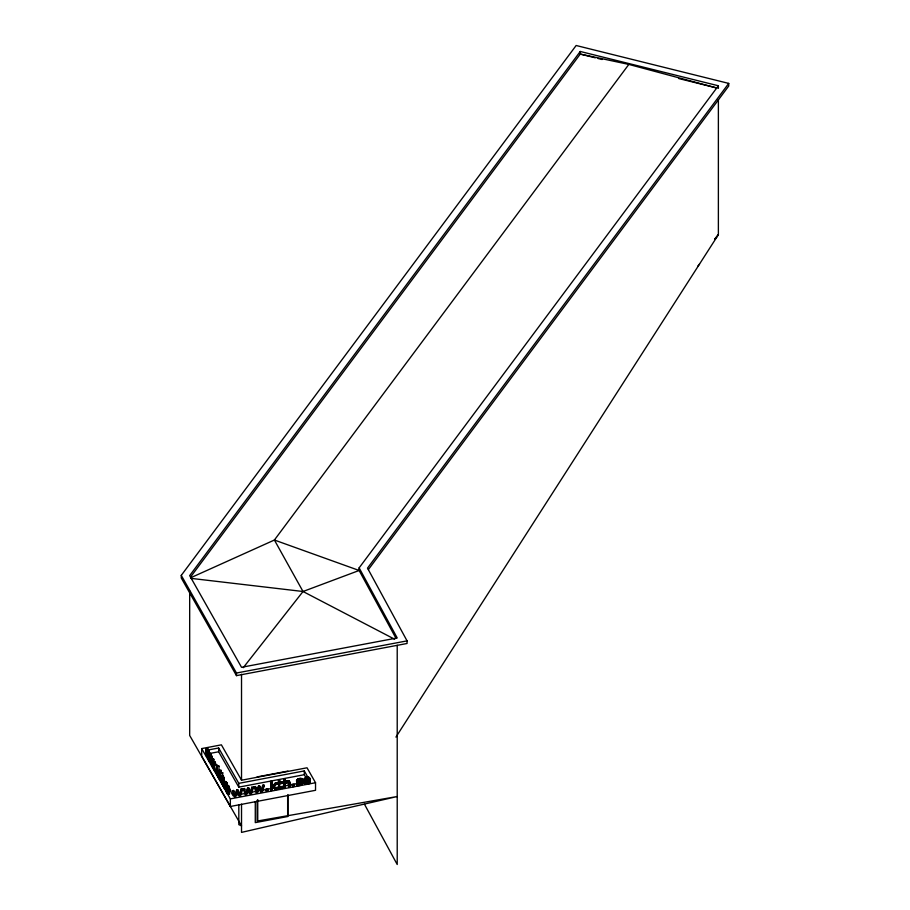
<?xml version="1.0" encoding="UTF-8"?>
<svg xmlns="http://www.w3.org/2000/svg" width="910" height="910" viewBox="0 0 910 910"><rect width="100%" height="100%" fill="white"/><g stroke="black" fill="none" stroke-linecap="round" stroke-linejoin="round"><path stroke-width="1.36" d="M226.112 786.866L228.717 786.001L229.638 788.799L227.819 789.072C226.351 781.724 224.611 792.428 227.75 794.066L229.57 793.793C228.99 792.667 225.259 792.405 226.351 788.799L227.875 791.541L226.704 787.07L227.557 790.13L227.545 789.345M226.726 791.677L229.695 791.268L229.638 788.799M266.073 790.744L266.084 789.186L267.642 788.902L267.995 791.177M266.437 791.45L266.084 789.186M267.62 790.46L267.642 788.902M270.6 781.451L270.896 790.654L270.6 781.451L271.828 781.235L272.192 781.94L272.113 790.426M271.749 789.721L271.772 787.685L272.135 788.401L272.932 787.616L275.832 789.766M271.783 786.672L275.343 782.987L276.879 782.714L277.243 783.43L275.707 783.703L272.147 787.389L271.828 781.235M277.618 782.577L278.813 783.146L278.449 782.429L277.607 783.442L278.801 784.01M277.971 784.158L277.982 783.294M278.972 788.037L278.437 783.806M278.437 783.294L278.46 780.678L279.688 780.462L280.052 781.178C279.006 788.242 279.836 787.241 282.51 788.515M278.437 787.048L279.336 788.754L278.46 780.678M282.145 787.798L282.145 786.877L282.521 787.594M282.555 783.339L282.555 782.475L280.03 782.93L279.666 782.213L282.191 781.758L282.555 783.339L280.03 783.783L279.666 783.078M283.624 787.594L283.692 779.096L284.921 778.88L285.205 788.083L283.988 788.299L283.692 779.096M284.841 787.366L284.887 782.816L285.933 782.099L286.297 782.816L285.251 783.533L284.887 782.816M286.297 782.816L288.606 782.645L288.845 787.423L290.062 787.207C292.224 783.226 288.424 779.153 285.251 782.668L284.921 778.88M288.481 786.718L288.243 781.929L288.823 783.18M292.497 785.99L292.508 784.443L294.066 784.158L294.419 786.422L292.861 786.706L292.508 784.443M300.072 785.523L296.785 785.637L296.796 784.488C297.092 784.602 305.419 782.475 297.422 782.111L297.786 782.816C303.144 781.804 300.459 786.342 296.796 784.488M300.744 783.294L301.642 784.738L302.427 783.635L302.029 782.236C294.248 781.656 300.687 779.847 301.858 779.631L301.87 778.539C299.549 777.697 294.726 779.688 297.251 782.554L297.786 782.816M302.222 780.348L301.87 778.539M309.798 782.52C310.23 779.87 305.965 784.625 304.804 781.827C304.054 785.853 310.901 780.735 310.162 783.226L308.24 784.056M303.61 782.327L305.282 784.158C298.787 781.064 309.696 772.761 309.969 779.927L310.333 780.632L304.975 781.599L304.611 780.882M310.333 780.632C310.765 775.104 301.642 778.767 303.974 783.044M222.04 784.192L222.04 778.13L220.834 776.219L223.007 775.923L223.86 777.857L223.86 783.919L222.04 784.192L221.71 778.221L220.8 777.106M219.23 777.333L219.071 770.474C216.989 772.237 220.675 784.5 219.23 777.333L221.062 777.06M215.374 770.554L215.772 772.931L215.374 770.554L217.206 770.281M216.864 765.81L216.944 775.036L216.864 765.81L219.037 766.152L218.866 771.669M220.811 772.84L220.902 770.201L218.138 770.668L217.035 771.953M222.484 781.44L220.652 781.713L220.584 772.419M221.164 773.466L220.902 770.201M222.62 776.821L222.745 772.84L220.584 772.488L220.652 781.713M224.702 783.772L222.882 784.045L223.268 786.411L226.977 785.899L227.193 786.513M223.268 786.411L222.882 784.045M223.507 783.294L223.371 777.402M225.088 786.138L225.145 784.557M225.657 784.511C226.556 788.196 222.609 778.016 225.362 786.786C226.829 791.086 223.314 789.345 223.985 786.081C226.886 794.259 222.222 776.947 225.657 784.511L227.477 784.238L226.806 782.532L224.349 782.259M224.963 785.694L227.443 785.353L227.477 784.238M227.75 794.066L227.636 792.928M208.356 753.07L210.529 753.423L208.356 753.07L207.844 757.211L207.184 750.966L209.004 750.682L209.448 753.491M211.45 758.633L213.623 758.986L211.45 758.633L210.938 762.773L210.278 756.529L212.098 756.255L212.542 759.065M214.612 767.289L212.792 767.562L213.463 763.752L213.839 769.462L215.988 769.769L216.716 764.559L214.544 764.207L214.043 768.336L213.372 762.091L215.192 761.818L215.636 764.628M297.251 782.554L296.899 781.246L298.025 779.87L302.234 779.256M301.278 784.033L302.063 782.918L301.665 781.531L298.014 781.064L298.378 781.77M209.8 758.633L207.969 758.906L208.708 753.696M212.894 764.195L211.075 764.468L211.802 759.27M214.168 770.042L214.544 764.207M207.184 750.966L206.513 754.811L205.922 748.702L207.753 748.429L208.231 751.808M210.278 756.529L209.618 760.385L209.027 754.265L210.847 753.992L211.211 754.652L209.38 754.925M211.655 758.826L212.098 756.255M213.372 762.091L212.713 765.947L212.121 759.839L213.941 759.566L214.305 760.214L212.485 760.487M206.593 756.426L207.275 752.615L207.969 758.906M240.866 789.186L239.921 794.839L240.866 789.186L242.094 788.959L242.458 789.675L240.513 796.102M251.774 787.218L250.83 792.883L251.774 787.218L253.003 787.002L253.367 787.707L251.422 794.146M262.683 785.262L261.75 790.915L262.683 785.262L263.911 785.046L264.275 785.751L262.33 792.189M304.975 780.814L304.827 779.404L304.975 780.814L309.15 780.063L308.513 778.391L309.15 780.063M240.536 794.111L242.094 788.959M262.353 790.187L263.911 785.046M236.725 789.926L235.235 795.681L236.725 789.926L237.737 789.743L238.101 790.449L237.089 790.631M247.634 787.969L246.144 793.725L247.634 787.969L248.646 787.787L250.83 792.883M258.554 786.001L257.064 791.757L258.554 786.001L259.555 785.819L261.75 790.915M235.292 796.261L237.18 791.234M235.656 796.978L237.555 791.95L239.375 796.307M246.564 795.021L248.464 789.982L250.284 794.35M257.109 792.348L258.531 788.572M257.473 793.054L259.373 788.026L261.204 792.394L260.84 791.677M395.93 737.089L718.377 234.689L718.377 99.747M305.191 780.109L307.216 778.721L309.025 779.369M728.728 83.401L367.515 568.124L407.054 640.879L407.054 643.484L236.475 675.63L181.272 577.986L181.272 575.382L576.144 45.5L728.728 83.401L728.728 86.006L368.368 569.592M580.261 51.472L189.678 575.609L241.525 667.292L397.215 637.956L359.132 567.874L718.377 85.779L580.261 51.472L580.261 54.077L190.531 577.065M678.723 78.533L717.012 88.043L628.833 64.417L274.399 540.028L190.963 577.634M243.254 667.69L303.019 591.5L359.132 570.479L359.132 567.874M714.816 239.114L718.377 234.689L714.76 239.057M697.72 266.289L699.517 264.082M217.012 772.965L218.457 777.754L217.524 772.579L218.582 771.452L218.138 770.668M277.448 789.47L273.478 786.138L276.879 782.714M273.842 786.843L277.243 783.43M305.282 778.778L306.386 778.118M284.887 781.952L288.379 780.632L289.949 782.293M279.836 787.07L282.089 786.888M298.719 779.563L299.993 779.335L300.357 780.041M181.272 575.382L236.475 673.025L407.054 640.879M201.701 748.589L221.392 744.846L241.537 780.223L307.034 767.79L315.531 782.725L315.531 790.301L230.344 806.476L201.701 756.164L201.701 748.589L230.344 798.889L230.344 806.476M208.413 749.931L218.65 747.986L238.795 783.351L238.795 787.139L304.293 774.706L308.82 782.657M209.687 753.48L218.65 751.774L238.795 787.139M257.098 776.901L287.935 771.088M238.795 783.351L304.293 770.918L308.171 777.731M238.591 794.714L233.085 795.761L226.772 784.67M241.343 794.191L310.105 781.144M230.344 798.889L315.531 782.725M270.964 782.156L272.192 781.94M284.056 779.813L285.285 779.597M278.824 781.394L280.052 781.178M232.3 790.722L233.574 790.483L233.938 791.199L232.664 791.427L232.3 790.722L234.53 797.183M243.209 788.754L244.483 788.526L244.858 789.243L243.573 789.47L243.209 788.754L245.438 795.215M256.347 793.258L254.118 786.797L255.403 786.57L257.064 791.757M241.23 789.891L242.458 789.675M248.009 788.674L249.01 788.492M252.138 787.935L253.367 787.707M255.767 787.286L254.493 787.514L254.118 786.797M258.918 786.718L259.919 786.536M263.047 785.978L264.275 785.751M301.017 780.075L300.653 779.369L301.858 779.631M304.611 780.097L308.786 779.347M266.448 789.891L268.006 789.618M292.884 785.148L294.43 784.875M206.286 749.351L208.117 749.078M207.469 751.478L209.289 751.205M210.563 757.04L212.383 756.767M213.657 762.614L215.488 762.33M214.896 764.832L216.716 764.559M212.121 759.839L212.462 766.982L214.294 766.709M217.217 766.436L219.037 766.152M219.424 771.1L221.244 770.827M217.524 772.579L219.356 772.306L219.81 774.888M221.187 772.601L219.367 772.874L220.061 775.036L219.344 773.739M220.925 773.113L222.745 772.84M219.253 776.56L221.073 776.287M221.369 776.344L223.189 776.071M221.551 776.617L223.371 776.332M221.71 776.935L223.53 776.662M221.835 777.288L223.667 777.015M219.276 777.936L221.096 777.663M221.949 777.697L223.769 777.413M222.04 778.13L223.86 777.857M222.108 778.607L223.928 778.334M222.154 779.108L223.974 778.823M222.165 779.631L223.985 779.358M222.165 780.177L223.985 779.904M224.622 782.316L226.442 782.043M224.793 782.509L226.613 782.236M224.986 782.805L226.806 782.532M225.168 783.18L226.988 782.907M225.35 783.612L227.17 783.339M224.508 784.409L226.328 784.136M224.611 784.773L226.431 784.5M224.747 785.182L226.579 784.909L226.977 785.899M226.351 786.194L228.512 785.819M226.897 786.274L228.717 786.001M226.215 786.456L228.035 786.183M225.362 786.786L228.933 786.331M227.307 787.002L229.127 786.729M225.509 787.423L227.341 787.139M226.454 787.446L228.274 787.161M227.477 787.457L229.297 787.184M226.374 788.003L228.205 787.73M227.614 787.946L229.434 787.673M227.727 788.492L229.548 788.219M226.374 789.903L229.695 789.402M226.431 790.403L228.262 790.13M227.898 790.312L229.718 790.039M226.51 790.87L228.33 790.597M227.887 790.972L229.718 790.699M226.863 792.03C228.683 790.949 231.06 793.736 227.443 792.849M227.011 792.337L228.842 792.064M227.227 792.655L229.047 792.383M227.193 793.565L229.57 793.793M227.375 793.793L229.206 793.52M191.077 578.373L303.019 591.5L394.701 639.252M628.833 64.417L580.261 54.077L595.299 57.819M598.041 58.49L602.136 59.514M273.478 786.138L277.072 788.765M273.535 787.628L275.468 789.05M305.714 783.123L304.804 781.827M223.268 778.505L225.373 782.202M303.019 591.5L274.399 540.028L359.132 570.479L395.873 638.092M219.958 770.383L220.402 771.179M227.443 785.353L227.113 784.238M219.026 772.249L218.992 773.125M228.683 789.436L229.695 791.268M215.67 769.189L215.988 769.769M211.075 764.468L210.369 758.178L209.687 762L209.368 761.42L209.027 754.265M212.462 766.982L212.792 767.562M364.478 804.258L397.215 864.5L397.215 645.292M309.536 777.8L310.287 779.461M309.195 777.47L309.559 778.175M308.752 777.231L309.116 777.936M309.969 779.369L310.333 780.075M308.228 777.094L308.592 777.811M307.625 777.072L307.989 777.788M308.308 778.187L308.672 778.903M309.81 781.406L310.173 782.111L309.741 781.417M306.932 777.151L307.296 777.868M309.32 781.736L310.162 783.226M306.17 777.345L306.534 778.05M308.672 782.088L309.036 782.805M305.487 777.629L306.34 779.005M307.921 782.418L308.285 783.123M305.601 778.505L305.965 779.222M304.884 778.016L305.646 779.483M307.171 782.611L307.534 783.317M306.636 782.668L307 783.385M304.361 778.494L304.725 779.199M306.147 782.657L306.511 783.373M303.929 779.04L304.293 779.756M305.714 782.577L306.078 783.283M303.622 779.654L303.986 780.359M303.428 780.314L303.792 781.03M303.36 781.042L303.735 781.747M304.361 783.191L304.725 783.897M303.417 781.736L303.792 782.452M303.917 782.816L304.281 783.521M301.79 779.642L302.154 780.359M300.755 778.414L301.119 779.131M301.278 779.472L301.642 780.188M302.006 781.94L302.37 782.645M300.095 778.437L300.459 779.142M301.665 781.531L302.029 782.236M302.12 782.509L302.484 783.226M302.063 782.918L302.427 783.635M301.108 781.292L301.472 781.997M299.435 778.516L299.811 779.233M301.904 783.305L302.268 784.022M299.345 779.404L299.709 780.109M300.357 781.201L300.721 781.917M301.642 783.681L302.006 784.397M298.776 778.676L299.14 779.381M300.812 782.566L301.176 783.271M300.618 782.372L301.233 783.578M299.652 781.212L300.016 781.917M300.266 782.259L300.63 782.975M298.184 778.892L298.548 779.608M299.674 782.225L300.038 782.93M300.402 783.635L300.766 784.352M298.901 781.212L299.265 781.929M297.661 779.165L298.025 779.87M297.854 780.154L298.23 780.86M298.366 781.167L298.742 781.883M298.992 782.236L299.367 782.941M299.856 783.897L300.22 784.613M297.251 779.472L297.615 780.177M298.23 782.225L298.594 782.941M296.922 779.802L297.286 780.518M299.14 784.079L299.504 784.795M296.683 780.166L297.047 780.871M296.535 780.53L296.899 781.246M298.48 784.147L298.844 784.864M296.489 780.905L296.853 781.61M297.786 784.113L298.15 784.818M297.104 783.976L297.468 784.693M296.865 784.477L296.501 783.76L296.785 785.637M289.13 780.939L290.062 782.736M288.788 780.746L289.152 781.451M289.733 782.543L290.097 783.248M288.379 780.632L288.743 781.337M287.89 780.609L288.254 781.315M287.344 780.666L287.708 781.383M288.504 783.248L288.868 783.954M286.707 780.837L287.071 781.553M286.081 781.121L286.832 782.566M285.478 781.497L285.842 782.202M282.191 781.758L282.555 782.475M281.611 787.093L281.986 787.81M280.985 787.286L281.361 787.992M280.542 787.332L280.906 788.049M280.223 787.321L280.587 788.026M279.654 786.593L280.371 787.935M278.414 786.536L278.779 787.252M275.343 782.987L275.707 783.703M228.888 787.15L229.377 789.857M259.555 785.819L261.386 790.21M248.646 787.787L250.466 792.166M237.737 789.743L239.921 794.839M226.761 786.467L226.135 784.795M305.168 782.543L304.975 781.599M255.403 786.57L256.688 791.052M244.483 788.526L246.144 793.725M233.574 790.483L235.235 795.681M210.847 753.992L210.961 756.381M205.922 748.702L206.274 755.857M718.377 85.779L718.377 88.384M304.293 770.918L304.293 774.706M287.935 794.566L287.947 816.475L255.278 822.629L255.278 801.562M287.651 795.454L287.651 815.326M257.746 799.674L257.746 820.957M257.098 800.368L257.098 821.082L397.215 796.523L241.525 832.388L241.525 804.144M241.525 674.23L241.525 780.132M238.818 804.599L238.818 824.631L241.525 825.87L189.678 735.451L189.678 590.954M236.475 673.025L236.475 675.63M218.65 747.986L218.65 751.774"/></g></svg>
